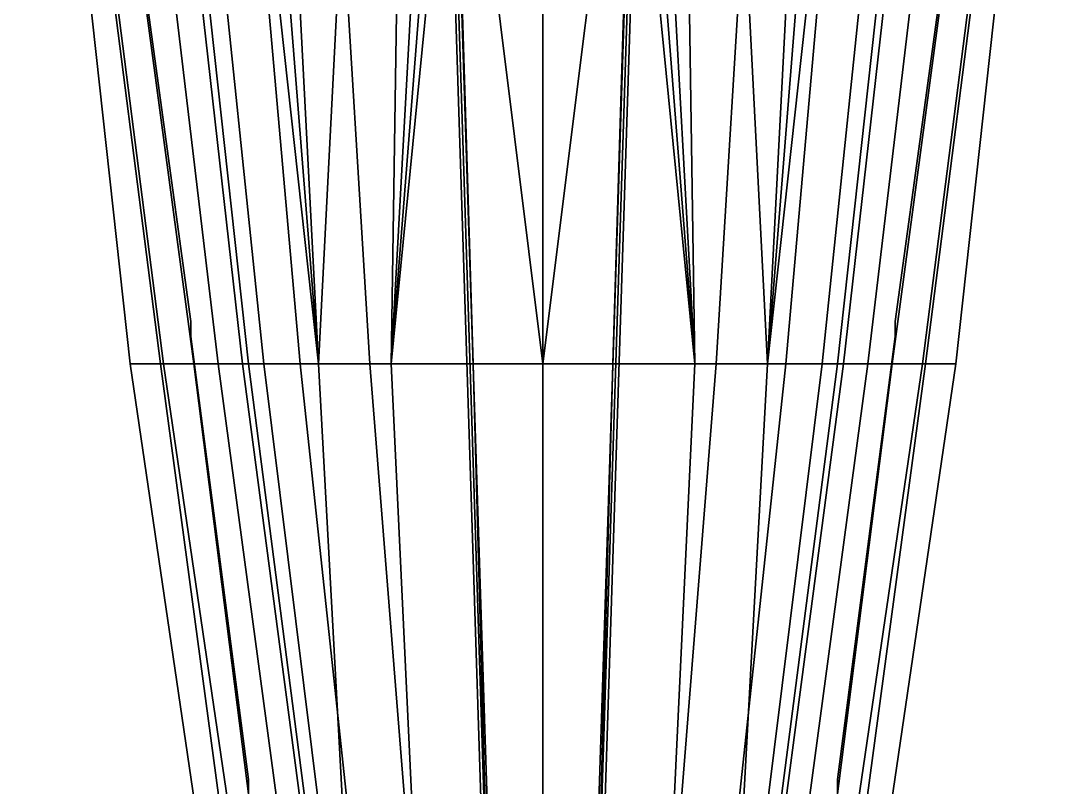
# Model space of a CAD drawing. Header units: millimetres. Extents: x -2.4 to 2.4, y -20 to 53.1.
# Drawn here: x -1.72 to 1.72, y -13.455 to -10.929 of the extents above; entities that cross this region are included whole.
import ezdxf

# ---------------------------------------------------------------- set-up
doc = ezdxf.new("R2010")
doc.units = ezdxf.units.MM
doc.layers.add('railings', color=6, linetype='Continuous')
doc.layers.add('superstructure', color=3, linetype='Continuous')

msp = doc.modelspace()

# ---------------------------------------------------------------- linework, layer by layer
at = {"color": 2}
for points in [[(-1.02, -8.75, 1.8363), (-1.1, -8.78, 1.83), (-0.74, -12.06, 1.89), (-0.98, -9.04, 1.8394)], [(0.98, -9.04, 1.8394), (0.74, -12.06, 1.89), (1.1, -8.78, 1.83), (1.02, -8.75, 1.8363)], [(-1.1, -8.78, 1.83), (-1.59, -8.78, 1.66), (-1.15, -12.06, 1.83), (-0.74, -12.06, 1.89)], [(0.74, -12.06, 1.89), (1.15, -12.06, 1.83), (1.59, -8.78, 1.66), (1.1, -8.78, 1.83)], [(-0.89, -9.16, 1.8464), (-0.98, -9.04, 1.8394), (-0.74, -12.06, 1.89)], [(0.74, -12.06, 1.89), (0.74, -12.06, 1.89), (0.98, -9.04, 1.8394), (0.89, -9.16, 1.8464)], [(-0.6, -9.34, 1.8691), (-0.89, -9.16, 1.8464), (-0.74, -12.06, 1.89)], [(0.74, -12.06, 1.89), (0.74, -12.06, 1.89), (0.89, -9.16, 1.8464), (0.6, -9.34, 1.8691)], [(-0.46, -9.3867, 1.88), (-0.6, -9.34, 1.8691), (-0.74, -12.06, 1.89), (-0.5, -12.06, 1.92)], [(0.5, -12.06, 1.92), (0.74, -12.06, 1.89), (0.6, -9.34, 1.8691), (0.46, -9.3867, 1.88)], [(-0.3548, -9.4217, 1.88), (-0.46, -9.3867, 1.88), (-0.5, -12.06, 1.92)], [(0.5, -12.06, 1.92), (0.5, -12.06, 1.92), (0.46, -9.3867, 1.88), (0.3548, -9.4217, 1.88)], [(-0.32, -9.77, 1.88), (-0.3548, -9.4217, 1.88), (-0.5, -12.06, 1.92)], [(0.5, -12.06, 1.92), (0.3548, -9.4217, 1.88), (0.32, -9.77, 1.88)], [(-0.28, -9.82, 1.88), (-0.32, -9.77, 1.88), (-0.5, -12.06, 1.92)], [(0.5, -12.06, 1.92), (0.32, -9.77, 1.88), (0.28, -9.82, 1.88)], [(0, -12.06, 1.92), (-0.28, -9.82, 1.88), (-0.5, -12.06, 1.92)], [(0.28, -9.82, 1.88), (-0.28, -9.82, 1.88), (0, -12.06, 1.92)], [(0.5, -12.06, 1.92), (0.28, -9.82, 1.88), (0, -12.06, 1.92)], [(-0.74, -12.06, 1.89), (-1.15, -12.06, 1.83), (-0.64, -16.08, 1.89), (-0.52, -16.08, 1.93)], [(-0.5, -12.06, 1.92), (-0.74, -12.06, 1.89), (-0.52, -16.08, 1.93), (-0.31, -16.08, 1.96)], [(0, -12.06, 1.92), (-0.5, -12.06, 1.92), (-0.31, -16.08, 1.96), (0, -16.08, 1.96)], [(0, -16.08, 1.96), (0.31, -16.08, 1.96), (0.5, -12.06, 1.92), (0, -12.06, 1.92)], [(0.31, -16.08, 1.96), (0.52, -16.08, 1.93), (0.74, -12.06, 1.89), (0.5, -12.06, 1.92)], [(0.52, -16.08, 1.93), (0.64, -16.08, 1.89), (1.15, -12.06, 1.83), (0.74, -12.06, 1.89)]]:
    msp.add_3dface(points, dxfattribs=at)
for points in [[(-1.72, -8.78, 1.44), (-1.67, -8.78, 1.39), (-1.25, -12.06, 1.39), (-1.36, -12.06, 1.58)], [(-1.68, -8.78, 1.56), (-1.72, -8.78, 1.49), (-1.36, -12.06, 1.67), (-1.26, -12.06, 1.77)], [(-1.72, -8.78, 1.49), (-1.72, -8.78, 1.44), (-1.36, -12.06, 1.58), (-1.36, -12.06, 1.67)], [(-1.59, -8.78, 1.66), (-1.68, -8.78, 1.56), (-1.26, -12.06, 1.77), (-1.15, -12.06, 1.83)], [(-1.67, -8.78, 1.39), (-1.46, -8.78, 0.81), (-1.07, -12.06, 0.81), (-1.25, -12.06, 1.39)], [(-1.46, -8.78, 0.81), (-1.36, -8.78), (-0.99, -12.06), (-1.07, -12.06, 0.81)], [(-1.36, -8.78), (-1.33, -8.78, -0.27), (-0.97, -12.06, -0.27), (-0.99, -12.06)], [(-1.33, -8.78, -0.27), (-1.26, -8.78, -0.49), (-0.92, -12.06, -0.49), (-0.97, -12.06, -0.27)], [(-1.26, -8.78, -0.49), (-1.09, -8.78, -0.71), (-0.8, -12.06, -0.71), (-0.92, -12.06, -0.49)], [(-1.09, -8.78, -0.71), (-0.77, -8.78, -0.9), (-0.57, -12.06, -0.9), (-0.8, -12.06, -0.71)], [(-0.77, -8.78, -0.9), (-0.33, -8.78, -0.99), (-0.23, -12.06, -0.99), (-0.57, -12.06, -0.9)], [(-0.33, -8.78, -0.99), (0, -8.78, -0.99), (0, -12.06, -0.99), (-0.23, -12.06, -0.99)], [(0.23, -12.06, -0.99), (0, -12.06, -0.99), (0, -8.78, -0.99), (0.33, -8.78, -0.99)], [(0.57, -12.06, -0.9), (0.23, -12.06, -0.99), (0.33, -8.78, -0.99), (0.77, -8.78, -0.9)], [(0.8, -12.06, -0.71), (0.57, -12.06, -0.9), (0.77, -8.78, -0.9), (1.09, -8.78, -0.71)], [(0.92, -12.06, -0.49), (0.8, -12.06, -0.71), (1.09, -8.78, -0.71), (1.26, -8.78, -0.49)], [(0.97, -12.06, -0.27), (0.92, -12.06, -0.49), (1.26, -8.78, -0.49), (1.33, -8.78, -0.27)], [(0.99, -12.06), (0.97, -12.06, -0.27), (1.33, -8.78, -0.27), (1.36, -8.78)], [(1.07, -12.06, 0.81), (0.99, -12.06), (1.36, -8.78), (1.46, -8.78, 0.81)], [(1.25, -12.06, 1.39), (1.07, -12.06, 0.81), (1.46, -8.78, 0.81), (1.67, -8.78, 1.39)], [(1.15, -12.06, 1.83), (1.26, -12.06, 1.77), (1.68, -8.78, 1.56), (1.59, -8.78, 1.66)], [(1.36, -12.06, 1.58), (1.25, -12.06, 1.39), (1.67, -8.78, 1.39), (1.72, -8.78, 1.44)], [(1.26, -12.06, 1.77), (1.36, -12.06, 1.67), (1.72, -8.78, 1.49), (1.68, -8.78, 1.56)], [(1.36, -12.06, 1.67), (1.36, -12.06, 1.58), (1.72, -8.78, 1.44), (1.72, -8.78, 1.49)], [(-1.26, -12.06, 1.77), (-1.36, -12.06, 1.67), (-0.77, -16.08, 1.79), (-0.72, -16.08, 1.84)], [(-1.36, -12.06, 1.67), (-1.36, -12.06, 1.58), (-0.77, -16.08, 1.74), (-0.77, -16.08, 1.79)], [(-1.36, -12.06, 1.58), (-1.25, -12.06, 1.39), (-0.66, -16.08, 1.51), (-0.77, -16.08, 1.74)], [(-1.15, -12.06, 1.83), (-1.26, -12.06, 1.77), (-0.72, -16.08, 1.84), (-0.64, -16.08, 1.89)], [(-1.25, -12.06, 1.39), (-1.07, -12.06, 0.81), (-0.53, -16.08, 0.81), (-0.66, -16.08, 1.51)], [(-1.07, -12.06, 0.81), (-0.99, -12.06), (-0.46, -16.08), (-0.53, -16.08, 0.81)], [(-0.99, -12.06), (-0.97, -12.06, -0.27), (-0.45, -16.08, -0.27), (-0.46, -16.08)], [(-0.97, -12.06, -0.27), (-0.92, -12.06, -0.49), (-0.42, -16.08, -0.49), (-0.45, -16.08, -0.27)], [(-0.92, -12.06, -0.49), (-0.8, -12.06, -0.71), (-0.37, -16.08, -0.71), (-0.42, -16.08, -0.49)], [(-0.8, -12.06, -0.71), (-0.57, -12.06, -0.9), (-0.25, -16.08, -0.9), (-0.37, -16.08, -0.71)], [(-0.57, -12.06, -0.9), (-0.23, -12.06, -0.99), (-0.12, -16.08, -0.99), (-0.25, -16.08, -0.9)], [(-0.23, -12.06, -0.99), (0, -12.06, -0.99), (0, -16.08, -0.99), (-0.12, -16.08, -0.99)], [(0.12, -16.08, -0.99), (0, -16.08, -0.99), (0, -12.06, -0.99), (0.23, -12.06, -0.99)], [(0.25, -16.08, -0.9), (0.12, -16.08, -0.99), (0.23, -12.06, -0.99), (0.57, -12.06, -0.9)], [(0.37, -16.08, -0.71), (0.25, -16.08, -0.9), (0.57, -12.06, -0.9), (0.8, -12.06, -0.71)], [(0.42, -16.08, -0.49), (0.37, -16.08, -0.71), (0.8, -12.06, -0.71), (0.92, -12.06, -0.49)], [(0.45, -16.08, -0.27), (0.42, -16.08, -0.49), (0.92, -12.06, -0.49), (0.97, -12.06, -0.27)], [(0.46, -16.08), (0.45, -16.08, -0.27), (0.97, -12.06, -0.27), (0.99, -12.06)], [(0.53, -16.08, 0.81), (0.46, -16.08), (0.99, -12.06), (1.07, -12.06, 0.81)], [(0.66, -16.08, 1.51), (0.53, -16.08, 0.81), (1.07, -12.06, 0.81), (1.25, -12.06, 1.39)], [(0.64, -16.08, 1.89), (0.72, -16.08, 1.84), (1.26, -12.06, 1.77), (1.15, -12.06, 1.83)], [(0.77, -16.08, 1.74), (0.66, -16.08, 1.51), (1.25, -12.06, 1.39), (1.36, -12.06, 1.58)], [(0.72, -16.08, 1.84), (0.77, -16.08, 1.79), (1.36, -12.06, 1.67), (1.26, -12.06, 1.77)], [(0.77, -16.08, 1.79), (0.77, -16.08, 1.74), (1.36, -12.06, 1.58), (1.36, -12.06, 1.67)]]:
    msp.add_3dface(points)
at = {"layer": 'railings'}
for points in [[(-1.36, -10.46, 2.55), (-1.16, -11.92, 2.63), (-1.16, -11.92, 2.58), (-1.36, -10.46, 2.5)], [(-1.36, -10.46, 2.5), (-1.16, -11.92, 2.58), (-1.16, -11.92, 2.63), (-1.36, -10.46, 2.55)], [(-1.36, -10.46, 2.2), (-1.16, -11.92, 2.28), (-1.16, -11.92, 2.33), (-1.36, -10.46, 2.25)], [(-1.36, -10.46, 2.25), (-1.16, -11.92, 2.33), (-1.16, -11.92, 2.28), (-1.36, -10.46, 2.2)], [(1.36, -10.46, 2.25), (1.16, -11.92, 2.33), (1.16, -11.92, 2.28), (1.36, -10.46, 2.2)], [(1.36, -10.46, 2.2), (1.16, -11.92, 2.28), (1.16, -11.92, 2.33), (1.36, -10.46, 2.25)], [(1.36, -10.46, 2.5), (1.16, -11.92, 2.58), (1.16, -11.92, 2.63), (1.36, -10.46, 2.55)], [(1.36, -10.46, 2.55), (1.16, -11.92, 2.63), (1.16, -11.92, 2.58), (1.36, -10.46, 2.5)], [(-1.16, -11.92, 2.63), (-1.16, -11.92, 1.82), (-1.16, -11.97, 1.82), (-1.16, -11.97, 2.63)], [(-1.16, -11.97, 2.63), (-1.16, -11.97, 1.82), (-1.16, -11.92, 1.82), (-1.16, -11.92, 2.63)], [(1.16, -11.92, 2.63), (1.16, -11.92, 1.82), (1.16, -11.97, 1.82), (1.16, -11.97, 2.63)], [(1.16, -11.97, 2.63), (1.16, -11.97, 1.82), (1.16, -11.92, 1.82), (1.16, -11.92, 2.63)], [(-1.16, -11.97, 2.63), (-0.97, -13.43, 2.66), (-0.97, -13.43, 2.61), (-1.16, -11.97, 2.58)], [(-1.16, -11.97, 2.58), (-0.97, -13.43, 2.61), (-0.97, -13.43, 2.66), (-1.16, -11.97, 2.63)], [(-1.16, -11.97, 2.28), (-0.97, -13.43, 2.31), (-0.97, -13.43, 2.36), (-1.16, -11.97, 2.33)], [(-1.16, -11.97, 2.33), (-0.97, -13.43, 2.36), (-0.97, -13.43, 2.31), (-1.16, -11.97, 2.28)], [(1.16, -11.97, 2.33), (0.97, -13.43, 2.36), (0.97, -13.43, 2.31), (1.16, -11.97, 2.28)], [(1.16, -11.97, 2.28), (0.97, -13.43, 2.31), (0.97, -13.43, 2.36), (1.16, -11.97, 2.33)], [(1.16, -11.97, 2.58), (0.97, -13.43, 2.61), (0.97, -13.43, 2.66), (1.16, -11.97, 2.63)], [(1.16, -11.97, 2.63), (0.97, -13.43, 2.66), (0.97, -13.43, 2.61), (1.16, -11.97, 2.58)], [(-0.97, -13.43, 2.66), (-0.97, -13.43, 1.85), (-0.97, -13.48, 1.85), (-0.97, -13.48, 2.66)], [(-0.97, -13.48, 2.66), (-0.97, -13.48, 1.85), (-0.97, -13.43, 1.85), (-0.97, -13.43, 2.66)], [(0.97, -13.43, 2.66), (0.97, -13.43, 1.85), (0.97, -13.48, 1.85), (0.97, -13.48, 2.66)], [(0.97, -13.48, 2.66), (0.97, -13.48, 1.85), (0.97, -13.43, 1.85), (0.97, -13.43, 2.66)]]:
    msp.add_3dface(points, dxfattribs=at)
at = {"layer": 'superstructure'}
for points in [[(-0.59, -1.14, 7.41), (-0.6, -1.15, 7.4), (-0.01, -19.56, 4.4), (0, -19.55, 4.4116)], [(-0.6, -1.15, 7.4), (-0.59, -1.14, 7.39), (0, -19.55, 4.3916), (-0.01, -19.56, 4.4)], [(-0.58, -1.15, 7.4), (-0.59, -1.14, 7.41), (0, -19.55, 4.4116), (0.01, -19.56, 4.4)], [(-0.59, -1.14, 7.39), (-0.58, -1.15, 7.4), (0.01, -19.56, 4.4), (0, -19.55, 4.3916)], [(0.59, -1.14, 7.41), (0.58, -1.15, 7.4), (-0.01, -19.56, 4.4), (0, -19.55, 4.4116)], [(0.58, -1.15, 7.4), (0.59, -1.14, 7.39), (0, -19.55, 4.3916), (-0.01, -19.56, 4.4)], [(0.6, -1.15, 7.4), (0.59, -1.14, 7.41), (0, -19.55, 4.4116), (0.01, -19.56, 4.4)], [(0.59, -1.14, 7.39), (0.6, -1.15, 7.4), (0.01, -19.56, 4.4), (0, -19.55, 4.3916)]]:
    msp.add_3dface(points, dxfattribs=at)

doc.saveas('drawing.dxf')
